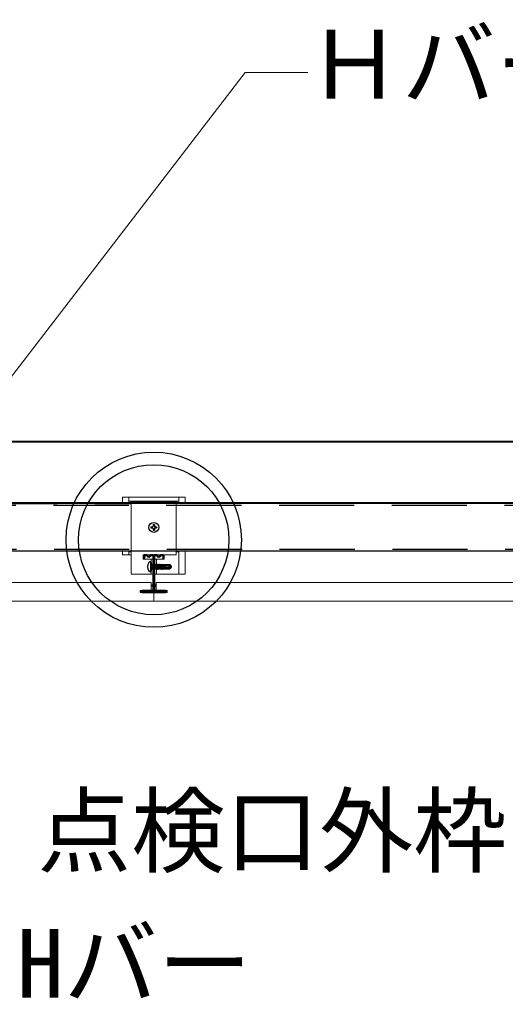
# Model space of a CAD drawing. Units: millimetres on the paper, with parts at other scales. Extents: x -195 to 195, y -140 to 138.
# Drawn here: x -95.82 to -88.06, y -8.7 to 6.94 of the extents above; entities that cross this region are included whole.
import ezdxf
from ezdxf.enums import TextEntityAlignment as Align

# ---------------------------------------------------------------- set-up
doc = ezdxf.new("R2010")
doc.units = ezdxf.units.MM
doc.linetypes.add('DASHED1', pattern=[1.8, 1.2, -0.6])
for name, color, linetype, lineweight in [('8-1_横架材受け材(ランナー)', 7, 'Continuous', 18), ('8-3_Hバー受け', 2, 'Continuous', 25), ('8-6_文字', 7, 'Continuous', 18), ('8-7_HバーまたはTバー', 6, 'Continuous', 35), ('8-A_クリップ', 7, 'Continuous', 18), ('8-C_ビス・アンカーボルト・強調図形', 2, 'Continuous', 25), ('8-D_パネル', 4, 'Continuous', 9)]:
    doc.layers.add(name, color=color, linetype=linetype, lineweight=lineweight)
doc.styles.add('ＭＳ ゴシック', font='')
doc.styles.get('ＭＳ ゴシック').set_extended_font_data('MS Gothic')

msp = doc.modelspace()

# ---------------------------------------------------------------- linework, layer by layer
at = {"layer": '8-1_横架材受け材(ランナー)'}
for p, q in [((-123.676, 0.208), (-67.376, 0.208)), ((-123.676, 0.192), (-67.376, 0.192)), ((-123.676, -0.776), (-67.376, -0.776)), ((-123.676, -0.792), (-86.702, -0.792))]:
    msp.add_line(p, q, dxfattribs=at)
at = {"layer": '8-3_Hバー受け', "linetype": 'DASHED1'}
for p, q in [((-127.676, -0.816), (-63.466, -0.816)), ((-96.418, -0.792), (-94.036, -0.792)), ((-93.316, -0.792), (-94.036, -0.792)), ((-63.466, -1.528), (-127.676, -1.528)), ((-93.316, -1.552), (-94.036, -1.552))]:
    msp.add_line(p, q, dxfattribs=at)
at = {"layer": '8-3_Hバー受け'}
for p, q in [((-86.462, -0.792), (-93.316, -0.792)), ((-94.036, -1.552), (-96.418, -1.552)), ((-86.462, -1.552), (-93.316, -1.552))]:
    msp.add_line(p, q, dxfattribs=at)
at = {"layer": '8-6_文字'}
for p, q in [((-96.749, 0.207), (-92.217, 6.098)), ((-92.217, 6.098), (-91.217, 6.098))]:
    msp.add_line(p, q, dxfattribs=at)
at = {"layer": '8-7_HバーまたはTバー'}
for p, q in [((-93.785, -1.612), (-93.826, -1.612)), ((-93.726, -1.612), (-93.686, -1.612)), ((-93.686, -1.682), (-93.686, -1.922)), ((-93.625, -1.612), (-93.666, -1.612)), ((-93.666, -1.682), (-93.666, -1.922)), ((-93.566, -1.612), (-93.526, -1.612)), ((-93.676, -2.122), (-93.676, -2.182)), ((-93.686, -2.192), (-93.861, -2.192)), ((-93.861, -2.212), (-93.491, -2.212)), ((-93.666, -2.192), (-93.491, -2.192))]:
    msp.add_line(p, q, dxfattribs=at)
for points in [[(-93.836, -1.622), (-93.836, -1.672), (-93.826, -1.672), (-93.826, -1.622), (-93.793, -1.622)], [(-93.699, -2.095), (-93.686, -2.082), (-93.686, -1.622), (-93.719, -1.622)], [(-93.633, -1.622), (-93.666, -1.622), (-93.666, -2.082), (-93.653, -2.095)], [(-93.516, -1.622), (-93.516, -1.672), (-93.526, -1.672), (-93.526, -1.622), (-93.559, -1.622)], [(-93.699, -2.109), (-93.686, -2.122), (-93.686, -2.182), (-93.861, -2.182)], [(-93.679, -2.115), (-93.692, -2.102), (-93.679, -2.089)], [(-93.673, -2.115), (-93.66, -2.102), (-93.673, -2.089)], [(-93.653, -2.109), (-93.666, -2.122), (-93.666, -2.182), (-93.491, -2.182)], [(-93.861, -2.202), (-93.676, -2.202), (-93.491, -2.202)]]:
    msp.add_lwpolyline(points, dxfattribs=at)
for centre, radius, start, end in [((-93.826, -1.622), 0.01, 90, 180), ((-93.793, -1.632), 0.01, 22.0243, 90), ((-93.785, -1.622), 0.01, 9.5941, 90), ((-93.756, -1.617), 0.03, 202.0243, 270), ((-93.756, -1.617), 0.02, 189.5941, 270), ((-93.756, -1.617), 0.02, 270, 350.4059), ((-93.756, -1.617), 0.03, 270, 337.9757), ((-93.726, -1.622), 0.01, 90, 170.4059), ((-93.719, -1.632), 0.01, 90, 157.9757), ((-93.686, -1.622), 0.01, 0, 90), ((-93.666, -1.622), 0.01, 90, 180), ((-93.633, -1.632), 0.01, 22.0243, 90), ((-93.625, -1.622), 0.01, 9.5941, 90), ((-93.596, -1.617), 0.03, 202.0243, 270), ((-93.596, -1.617), 0.02, 189.5941, 270), ((-93.596, -1.617), 0.02, 270, 350.4059), ((-93.596, -1.617), 0.03, 270, 337.9757), ((-93.566, -1.622), 0.01, 90, 170.4059), ((-93.559, -1.632), 0.01, 90, 157.9757), ((-93.526, -1.622), 0.01, 0, 90), ((-93.861, -2.197), 0.015, 90, 270), ((-93.692, -2.102), 0.01, 135, 225), ((-93.686, -2.182), 0.01, 270, 0), ((-93.686, -2.122), 0.01, 0, 45), ((-93.666, -2.122), 0.01, 135, 180), ((-93.666, -2.182), 0.01, 180, 270), ((-93.66, -2.102), 0.01, 315, 45), ((-93.491, -2.197), 0.015, 270, 90), ((-93.861, -2.197), 0.005, 90, 270), ((-93.491, -2.197), 0.005, 270, 90)]:
    msp.add_arc(centre, radius, start, end, dxfattribs=at)
at = {"layer": '8-A_クリップ'}
for p, q in [((-94.176, -0.692), (-94.176, -0.792)), ((-94.176, -0.692), (-93.176, -0.692)), ((-94.076, -0.692), (-94.076, -0.792)), ((-94.076, -0.752), (-93.276, -0.752)), ((-94.044, -0.752), (-94.044, -0.792)), ((-94.036, -0.76), (-93.316, -0.76)), ((-94.036, -1.922), (-94.036, -0.76)), ((-93.316, -1.612), (-93.316, -0.76)), ((-93.308, -0.752), (-93.308, -0.792)), ((-93.276, -0.692), (-93.276, -0.792)), ((-93.176, -0.692), (-93.176, -0.792)), ((-94.036, -1.383), (-94.036, -1.45)), ((-93.316, -1.383), (-93.316, -1.45)), ((-94.176, -1.552), (-94.176, -1.612)), ((-94.076, -1.552), (-94.076, -1.612)), ((-94.036, -1.562), (-94.076, -1.562)), ((-94.044, -1.552), (-94.044, -1.562)), ((-93.276, -1.562), (-93.316, -1.562)), ((-93.308, -1.552), (-93.308, -1.562)), ((-93.276, -1.552), (-93.276, -1.922)), ((-93.176, -1.552), (-93.176, -1.922)), ((-94.176, -1.612), (-94.036, -1.612)), ((-93.846, -1.682), (-93.846, -1.612)), ((-93.846, -1.612), (-93.316, -1.612)), ((-93.846, -1.682), (-93.686, -1.682)), ((-93.718, -1.682), (-93.718, -1.922)), ((-93.508, -1.682), (-93.666, -1.682)), ((-93.634, -1.682), (-93.634, -1.922)), ((-93.508, -1.612), (-93.508, -1.682)), ((-94.036, -1.922), (-93.686, -1.922)), ((-93.666, -1.922), (-93.176, -1.922))]:
    msp.add_line(p, q, dxfattribs=at)
at = {"layer": '8-C_ビス・アンカーボルト・強調図形'}
for p, q in [((-93.722, -1.162), (-93.696, -1.162)), ((-93.722, -1.162), (-93.722, -1.182)), ((-93.722, -1.182), (-93.696, -1.182)), ((-93.686, -1.126), (-93.666, -1.126)), ((-93.686, -1.126), (-93.686, -1.152)), ((-93.686, -1.192), (-93.686, -1.218)), ((-93.686, -1.218), (-93.666, -1.218)), ((-93.666, -1.126), (-93.666, -1.152)), ((-93.666, -1.192), (-93.666, -1.218)), ((-93.656, -1.162), (-93.63, -1.162)), ((-93.656, -1.182), (-93.63, -1.182)), ((-93.63, -1.162), (-93.63, -1.182)), ((-93.728, -1.722), (-93.734, -1.722)), ((-93.728, -1.722), (-93.728, -1.882)), ((-93.718, -1.732), (-93.718, -1.872)), ((-93.718, -1.76), (-93.711, -1.767)), ((-93.718, -1.844), (-93.711, -1.838)), ((-93.711, -1.838), (-93.711, -1.767)), ((-93.702, -1.767), (-93.711, -1.767)), ((-93.702, -1.838), (-93.711, -1.838)), ((-93.701, -1.76), (-93.702, -1.761)), ((-93.702, -1.763), (-93.701, -1.76)), ((-93.702, -1.776), (-93.699, -1.76)), ((-93.702, -1.838), (-93.702, -1.761)), ((-93.692, -1.772), (-93.702, -1.813)), ((-93.702, -1.832), (-93.693, -1.832)), ((-93.701, -1.76), (-93.699, -1.76)), ((-93.699, -1.76), (-93.692, -1.772)), ((-93.693, -1.833), (-93.68, -1.772)), ((-93.688, -1.842), (-93.693, -1.833)), ((-93.688, -1.842), (-93.673, -1.76)), ((-93.688, -1.842), (-93.684, -1.843)), ((-93.684, -1.843), (-93.678, -1.832)), ((-93.673, -1.76), (-93.68, -1.772)), ((-93.664, -1.772), (-93.678, -1.832)), ((-93.678, -1.832), (-93.665, -1.832)), ((-93.673, -1.76), (-93.671, -1.76)), ((-93.665, -1.833), (-93.651, -1.772)), ((-93.659, -1.842), (-93.665, -1.833)), ((-93.659, -1.842), (-93.644, -1.76)), ((-93.659, -1.842), (-93.656, -1.843)), ((-93.656, -1.843), (-93.65, -1.832)), ((-93.644, -1.76), (-93.651, -1.772)), ((-93.635, -1.772), (-93.65, -1.832)), ((-93.65, -1.832), (-93.637, -1.832)), ((-93.644, -1.76), (-93.642, -1.76)), ((-93.637, -1.833), (-93.623, -1.772)), ((-93.631, -1.842), (-93.637, -1.833)), ((-93.631, -1.842), (-93.616, -1.76)), ((-93.631, -1.842), (-93.628, -1.843)), ((-93.628, -1.843), (-93.621, -1.832)), ((-93.616, -1.76), (-93.623, -1.772)), ((-93.607, -1.772), (-93.621, -1.832)), ((-93.621, -1.832), (-93.609, -1.832)), ((-93.616, -1.76), (-93.614, -1.76)), ((-93.609, -1.832), (-93.595, -1.772)), ((-93.602, -1.844), (-93.609, -1.832)), ((-93.607, -1.772), (-93.595, -1.772)), ((-93.602, -1.844), (-93.588, -1.76)), ((-93.602, -1.844), (-93.6, -1.844)), ((-93.6, -1.844), (-93.593, -1.832)), ((-93.588, -1.76), (-93.595, -1.772)), ((-93.579, -1.772), (-93.593, -1.832)), ((-93.593, -1.832), (-93.581, -1.832)), ((-93.588, -1.76), (-93.586, -1.76)), ((-93.581, -1.832), (-93.567, -1.772)), ((-93.574, -1.844), (-93.581, -1.832)), ((-93.579, -1.772), (-93.567, -1.772)), ((-93.574, -1.844), (-93.56, -1.76)), ((-93.574, -1.844), (-93.572, -1.844)), ((-93.572, -1.844), (-93.565, -1.832)), ((-93.56, -1.76), (-93.567, -1.772)), ((-93.551, -1.772), (-93.565, -1.832)), ((-93.565, -1.832), (-93.553, -1.832)), ((-93.56, -1.76), (-93.558, -1.76)), ((-93.551, -1.828), (-93.556, -1.827)), ((-93.498, -1.796), (-93.554, -1.811)), ((-93.553, -1.832), (-93.551, -1.828)), ((-93.546, -1.844), (-93.553, -1.832)), ((-93.551, -1.772), (-93.538, -1.772)), ((-93.551, -1.828), (-93.542, -1.824)), ((-93.547, -1.809), (-93.538, -1.772)), ((-93.547, -1.809), (-93.539, -1.803)), ((-93.546, -1.844), (-93.542, -1.824)), ((-93.546, -1.844), (-93.544, -1.844)), ((-93.544, -1.844), (-93.54, -1.824)), ((-93.544, -1.844), (-93.537, -1.832)), ((-93.54, -1.824), (-93.542, -1.824)), ((-93.54, -1.824), (-93.536, -1.828)), ((-93.539, -1.803), (-93.532, -1.76)), ((-93.537, -1.802), (-93.539, -1.803)), ((-93.532, -1.76), (-93.538, -1.772)), ((-93.537, -1.802), (-93.53, -1.805)), ((-93.536, -1.828), (-93.537, -1.832)), ((-93.537, -1.832), (-93.524, -1.832)), ((-93.431, -1.806), (-93.536, -1.806)), ((-93.524, -1.829), (-93.536, -1.828)), ((-93.532, -1.76), (-93.53, -1.76)), ((-93.523, -1.772), (-93.53, -1.805)), ((-93.524, -1.829), (-93.516, -1.826)), ((-93.524, -1.832), (-93.524, -1.829)), ((-93.519, -1.842), (-93.524, -1.832)), ((-93.523, -1.772), (-93.51, -1.772)), ((-93.519, -1.842), (-93.516, -1.826)), ((-93.519, -1.842), (-93.513, -1.841)), ((-93.517, -1.801), (-93.51, -1.772)), ((-93.517, -1.801), (-93.511, -1.795)), ((-93.51, -1.826), (-93.516, -1.826)), ((-93.513, -1.841), (-93.51, -1.826)), ((-93.513, -1.841), (-93.509, -1.832)), ((-93.511, -1.795), (-93.507, -1.766)), ((-93.502, -1.793), (-93.511, -1.795)), ((-93.507, -1.766), (-93.51, -1.772)), ((-93.51, -1.826), (-93.508, -1.83)), ((-93.508, -1.83), (-93.509, -1.832)), ((-93.509, -1.832), (-93.498, -1.832)), ((-93.508, -1.799), (-93.508, -1.83)), ((-93.436, -1.82), (-93.508, -1.82)), ((-93.423, -1.826), (-93.508, -1.826)), ((-93.498, -1.831), (-93.508, -1.83)), ((-93.507, -1.766), (-93.498, -1.768)), ((-93.502, -1.793), (-93.498, -1.774)), ((-93.502, -1.793), (-93.5, -1.797)), ((-93.498, -1.786), (-93.5, -1.797)), ((-93.498, -1.768), (-93.418, -1.768)), ((-93.498, -1.796), (-93.498, -1.768)), ((-93.439, -1.78), (-93.498, -1.78)), ((-93.498, -1.836), (-93.498, -1.831)), ((-93.498, -1.836), (-93.418, -1.836)), ((-93.436, -1.82), (-93.408, -1.804)), ((-93.426, -1.803), (-93.431, -1.806)), ((-93.424, -1.788), (-93.423, -1.789)), ((-93.423, -1.773), (-93.418, -1.768)), ((-93.408, -1.804), (-93.423, -1.826)), ((-93.423, -1.826), (-93.418, -1.836)), ((-93.399, -1.809), (-93.418, -1.836)), ((-93.408, -1.804), (-93.398, -1.802)), ((-93.399, -1.809), (-93.408, -1.804)), ((-93.407, -1.8), (-93.398, -1.802)), ((-93.398, -1.802), (-93.399, -1.809)), ((-93.728, -1.882), (-93.734, -1.882))]:
    msp.add_line(p, q, dxfattribs=at)
for points in [[(-93.693, -1.771), (-93.68, -1.772), (-93.68, -1.772)], [(-93.684, -1.843), (-93.671, -1.76), (-93.664, -1.772)], [(-93.664, -1.771), (-93.652, -1.772), (-93.651, -1.772)], [(-93.656, -1.843), (-93.642, -1.76), (-93.635, -1.772)], [(-93.636, -1.771), (-93.623, -1.772), (-93.623, -1.772)], [(-93.628, -1.843), (-93.614, -1.76), (-93.607, -1.772)], [(-93.6, -1.844), (-93.586, -1.76), (-93.579, -1.772)], [(-93.572, -1.844), (-93.558, -1.76), (-93.551, -1.772)], [(-93.537, -1.802), (-93.53, -1.76), (-93.523, -1.772)], [(-93.418, -1.768), (-93.399, -1.795), (-93.398, -1.802)]]:
    msp.add_lwpolyline(points, dxfattribs=at)
for centre, radius in [((-93.676, -1.37), 1.4), ((-93.676, -1.37), 1.2), ((-93.676, -1.172), 0.08)]:
    msp.add_circle(centre, radius, dxfattribs=at)
for centre, radius, start, end in [((-93.696, -1.152), 0.01, 270, 0), ((-93.696, -1.192), 0.01, 0, 90), ((-93.656, -1.152), 0.01, 180, 270), ((-93.656, -1.192), 0.01, 90, 180), ((-93.644, -1.802), 0.13, 148.1092, 211.8908), ((-93.734, -1.746), 0.024, 90, 148.1092), ((-93.734, -1.858), 0.024, 211.8908, 270), ((-93.728, -1.732), 0.01, 0, 90), ((-93.728, -1.872), 0.01, 270, 0), ((-93.543, -1.821), 0.015, 136.4554, 203.9207), ((-93.439, -1.758), 0.022, 270, 317.1543), ((-93.439, -1.799), 0.0184, 35, 90), ((-93.414, -1.781), 0.0119, 137.1543, 215), ((-93.431, -1.795), 0.0096, 300, 35), ((-93.412, -1.827), 0.0269, 77.5, 120), ((-93.401, -1.774), 0.0269, 215, 257.5)]:
    msp.add_arc(centre, radius, start, end, dxfattribs=at)
at = {"layer": '8-D_パネル'}
for p, q in [((-93.716, -2.052), (-101.636, -2.052)), ((-93.636, -2.052), (-85.725, -2.052)), ((-93.636, -2.182), (-93.636, -2.052)), ((-93.46, -2.182), (-93.636, -2.182)), ((-93.46, -2.212), (-93.46, -2.182)), ((-93.676, -2.212), (-93.46, -2.212)), ((-85.685, -2.352), (-93.676, -2.352))]:
    msp.add_line(p, q, dxfattribs=at)
for points in [[(-93.676, -2.352), (-93.676, -2.212), (-93.892, -2.212), (-93.892, -2.182), (-93.716, -2.182), (-93.716, -2.052)], [(-101.676, -2.352), (-93.676, -2.352), (-93.676, -2.212)]]:
    msp.add_lwpolyline(points, dxfattribs=at)

# ---------------------------------------------------------------- texts
at = {"layer": '8-6_文字', "style": 'ＭＳ ゴシック'}
for s, p in [('Ｈバー受け接合金具', (-91.217, 5.348)), ('点検口外枠', (-95.536, -6.902)), ('Hバー', (-95.862, -9.021))]:
    msp.add_text(s, height=1.1, dxfattribs=at).set_placement(p, align=Align.BOTTOM_LEFT)

doc.saveas('drawing.dxf')
